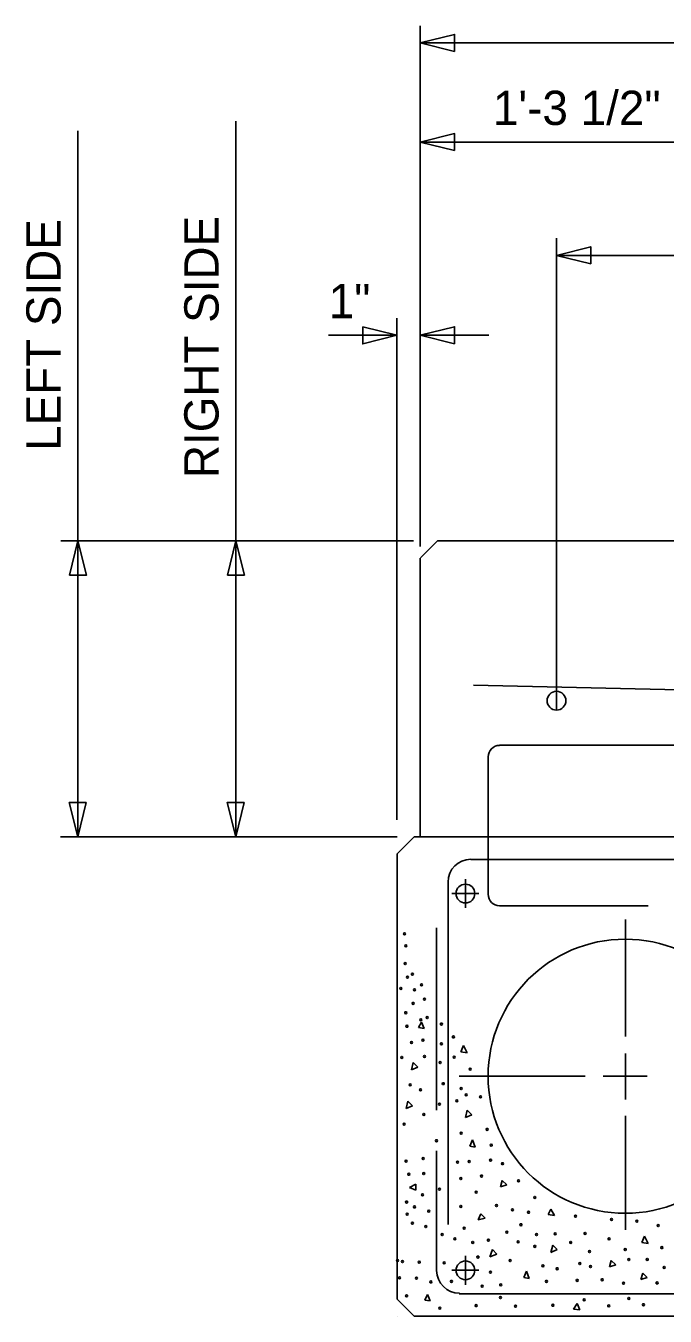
# Model space of a CAD drawing. Extents: x -52.3 to 43.5, y 0.3 to 27.8.
# Drawn here: x -52.256 to -49.925, y 22.163 to 26.871 of the extents above; entities that cross this region are included whole.
import ezdxf

# ---------------------------------------------------------------- set-up
doc = ezdxf.new("R2010")
doc.units = 0
for name, color, linetype in [('Old_Level_12', 7, 'Continuous'), ('Old_Level_21', 7, 'Continuous'), ('Old_Level_23', 7, 'Continuous'), ('Old_Level_4', 7, 'Continuous'), ('Old_Level_7', 7, 'Continuous'), ('Old_Level_8', 7, 'Continuous')]:
    doc.layers.add(name, color=color, linetype=linetype)

msp = doc.modelspace()

# ---------------------------------------------------------------- linework, layer by layer
at = {"layer": 'Old_Level_12'}
for p, q in [((-50.9027, 23.9115), (-50.9027, 23.9115)), ((-50.9027, 23.9115), (-50.9027, 23.9115)), ((-50.9027, 22.1627), (-50.9027, 22.1627))]:
    msp.add_line(p, q, dxfattribs=at)
at = {"layer": 'Old_Level_21'}
for p, q in [((-50.9027, 23.9115), (-51.0693, 23.9115)), ((-50.8404, 23.9115), (-50.9027, 23.8492)), ((-49.4032, 23.9115), (-50.8404, 23.9115)), ((-50.9027, 23.8492), (-50.9027, 22.225)), ((-50.8239, 23.2159), (-50.8141, 23.2356)), ((-50.8042, 23.2127), (-50.8239, 23.2159)), ((-50.8141, 23.2356), (-50.8042, 23.2127)), ((-50.6698, 23.1273), (-50.6599, 23.1503)), ((-50.6467, 23.124), (-50.6698, 23.1273)), ((-50.6599, 23.1503), (-50.6467, 23.124)), ((-50.8502, 23.0617), (-50.8436, 23.088)), ((-50.8273, 23.0715), (-50.8502, 23.0617)), ((-50.8436, 23.088), (-50.8273, 23.0715)), ((-50.8699, 22.9206), (-50.8633, 22.9468)), ((-50.8469, 22.9305), (-50.8699, 22.9206)), ((-50.8633, 22.9468), (-50.8469, 22.9305)), ((-50.6533, 22.8878), (-50.6467, 22.914)), ((-50.6304, 22.8977), (-50.6533, 22.8878)), ((-50.6467, 22.914), (-50.6304, 22.8977)), ((-50.6369, 22.7828), (-50.6271, 22.8058)), ((-50.6271, 22.8058), (-50.6173, 22.7795)), ((-50.6173, 22.7795), (-50.6369, 22.7828)), ((-50.5254, 22.6352), (-50.5188, 22.6581)), ((-50.5188, 22.6581), (-50.5024, 22.6417)), ((-50.8567, 22.6318), (-50.8338, 22.645)), ((-50.8338, 22.622), (-50.8567, 22.6318)), ((-50.8338, 22.645), (-50.8338, 22.622)), ((-50.5024, 22.6417), (-50.5254, 22.6352)), ((-50.3514, 22.5334), (-50.3416, 22.5531)), ((-50.3416, 22.5531), (-50.3285, 22.5302)), ((-50.6074, 22.5137), (-50.5976, 22.5367)), ((-50.5811, 22.5203), (-50.6074, 22.5137)), ((-50.5976, 22.5367), (-50.5811, 22.5203)), ((-50.3285, 22.5302), (-50.3514, 22.5334)), ((-50.3416, 22.3956), (-50.3351, 22.4218)), ((-50.3351, 22.4218), (-50.3186, 22.4055)), ((-50.0102, 22.4317), (-50.0004, 22.4546)), ((-49.9873, 22.4284), (-50.0102, 22.4317)), ((-50.0004, 22.4546), (-49.9873, 22.4284)), ((-50.5648, 22.3792), (-50.5549, 22.4055)), ((-50.5385, 22.389), (-50.5648, 22.3792)), ((-50.5549, 22.4055), (-50.5385, 22.389)), ((-50.3186, 22.4055), (-50.3416, 22.3956)), ((-50.1283, 22.3431), (-50.1217, 22.3661)), ((-50.1217, 22.3661), (-50.1054, 22.3496)), ((-50.4401, 22.3037), (-50.4302, 22.3267)), ((-50.4302, 22.3267), (-50.4204, 22.3005)), ((-50.1054, 22.3496), (-50.1283, 22.3431)), ((-50.0135, 22.2971), (-50.0069, 22.3202)), ((-50.0069, 22.3202), (-49.9905, 22.3037)), ((-50.4204, 22.3005), (-50.4401, 22.3037)), ((-49.9905, 22.3037), (-50.0135, 22.2971)), ((-50.9027, 22.225), (-50.8404, 22.1627)), ((-50.801, 22.2217), (-50.7911, 22.2414)), ((-50.7911, 22.2414), (-50.7813, 22.2184)), ((-50.7813, 22.2184), (-50.801, 22.2217)), ((-50.2596, 22.1889), (-50.2464, 22.2086)), ((-50.2366, 22.1856), (-50.2596, 22.1889)), ((-50.2464, 22.2086), (-50.2366, 22.1856)), ((-50.8404, 22.1627), (-49.4032, 22.1627))]:
    msp.add_line(p, q, dxfattribs=at)
for centre, radius in [((-50.8754, 23.5579), 0.00364), ((-50.8702, 23.5139), 0.00364), ((-50.0704, 23.0382), 0.5001), ((-50.8728, 23.4491), 0.00364), ((-50.865, 23.4), 0.00364), ((-50.8469, 23.4103), 0.00364), ((-50.8884, 23.3586), 0.00364), ((-50.8391, 23.3534), 0.00364), ((-50.8132, 23.3715), 0.00364), ((-50.8443, 23.3042), 0.00364), ((-50.8029, 23.3197), 0.00364), ((-50.8712, 23.2701), 0.00364), ((-50.8664, 23.2204), 0.00364), ((-50.8156, 23.2441), 0.00364), ((-50.7926, 23.2524), 0.00364), ((-50.7411, 23.2287), 0.00364), ((-50.8499, 23.1613), 0.00364), ((-50.8081, 23.1696), 0.00364), ((-50.6973, 23.1814), 0.00364), ((-50.7411, 23.1566), 0.00364), ((-50.8854, 23.1069), 0.00364), ((-50.8026, 23.1105), 0.00364), ((-50.7458, 23.088), 0.00364), ((-50.6942, 23.1074), 0.00364), ((-50.6359, 23.0644), 0.00364), ((-50.8546, 23.0064), 0.00364), ((-50.8168, 22.9886), 0.00364), ((-50.734, 23.0111), 0.00364), ((-50.669, 22.9934), 0.00364), ((-50.7482, 22.9366), 0.00364), ((-50.6844, 22.9485), 0.00364), ((-50.6502, 22.9702), 0.00364), ((-50.5981, 22.9626), 0.00364), ((-50.805, 22.8988), 0.00364), ((-50.8771, 22.8633), 0.00364), ((-50.5744, 22.8444), 0.00364), ((-50.7589, 22.803), 0.00364), ((-50.669, 22.8302), 0.00364), ((-50.559, 22.7865), 0.00364), ((-50.8074, 22.738), 0.00364), ((-50.87, 22.7285), 0.00364), ((-50.682, 22.725), 0.00364), ((-50.6398, 22.7269), 0.00364), ((-50.5614, 22.7321), 0.00364), ((-50.5181, 22.7192), 0.00364), ((-50.8599, 22.6803), 0.00364), ((-50.8055, 22.6829), 0.00364), ((-50.6701, 22.6647), 0.00364), ((-50.5945, 22.6741), 0.00364), ((-50.4597, 22.6564), 0.00364), ((-50.8097, 22.6055), 0.00364), ((-50.7482, 22.6257), 0.00364), ((-50.6139, 22.6156), 0.00364), ((-50.8676, 22.5793), 0.00364), ((-50.8391, 22.5612), 0.00364), ((-50.6701, 22.563), 0.00364), ((-50.5401, 22.5665), 0.00364), ((-50.4819, 22.5508), 0.00364), ((-50.4006, 22.5961), 0.00364), ((-50.8653, 22.5346), 0.00364), ((-50.7873, 22.5457), 0.00364), ((-50.423, 22.5417), 0.00364), ((-50.2516, 22.5275), 0.00364), ((-50.1203, 22.5157), 0.00364), ((-50.0281, 22.5097), 0.00364), ((-50.8469, 22.5017), 0.00364), ((-50.7979, 22.4896), 0.00364), ((-50.7382, 22.4603), 0.00364), ((-50.658, 22.4835), 0.00364), ((-50.5023, 22.4695), 0.00364), ((-50.4508, 22.4965), 0.00364), ((-50.3939, 22.4603), 0.00364), ((-50.3261, 22.4636), 0.00364), ((-50.2173, 22.4648), 0.00364), ((-49.9501, 22.4932), 0.00364), ((-50.6915, 22.4447), 0.00364), ((-50.6269, 22.4318), 0.00364), ((-50.5697, 22.44), 0.00364), ((-50.4612, 22.4344), 0.00364), ((-50.4006, 22.4175), 0.00364), ((-50.2696, 22.4318), 0.00364), ((-50.1298, 22.4447), 0.00364), ((-49.9371, 22.4128), 0.00364), ((-50.9007, 22.3655), 0.00364), ((-50.8831, 22.3619), 0.00364), ((-50.6075, 22.3785), 0.00364), ((-50.4904, 22.3655), 0.00364), ((-50.2008, 22.3986), 0.00364), ((-50.0703, 22.4059), 0.00364), ((-50.0577, 22.3691), 0.00364), ((-49.9901, 22.3697), 0.00364), ((-50.8215, 22.3596), 0.00364), ((-50.7305, 22.3572), 0.00364), ((-50.5622, 22.3231), 0.00364), ((-50.3706, 22.3463), 0.00364), ((-50.3188, 22.336), 0.00364), ((-50.2362, 22.3549), 0.00364), ((-50.1972, 22.3438), 0.00364), ((-49.9288, 22.3407), 0.00364), ((-50.8935, 22.3024), 0.00364), ((-50.8321, 22.3016), 0.00364), ((-50.779, 22.2875), 0.00364), ((-50.7045, 22.2898), 0.00364), ((-50.5921, 22.2721), 0.00364), ((-50.5247, 22.2769), 0.00364), ((-50.358, 22.2898), 0.00364), ((-50.2457, 22.2934), 0.00364), ((-50.1546, 22.2958), 0.00364), ((-50.0766, 22.2827), 0.00364), ((-49.9548, 22.2839), 0.00364), ((-50.8676, 22.2366), 0.00364), ((-50.5259, 22.2307), 0.00364), ((-50.2204, 22.2221), 0.00364), ((-50.0574, 22.2273), 0.00364), ((-50.747, 22.1917), 0.00364), ((-50.6146, 22.2012), 0.00364), ((-50.4703, 22.1988), 0.00364), ((-50.3344, 22.2023), 0.00364), ((-50.131, 22.2), 0.00364), ((-50.0045, 22.2047), 0.00364)]:
    msp.add_circle(centre, radius, dxfattribs=at)
at = {"layer": 'Old_Level_23'}
for p, q in [((-50.8179, 24.9715), (-50.8179, 26.871)), ((-50.8179, 26.8085), (-44.5267, 26.8085)), ((-51.4909, 23.9115), (-51.4909, 26.5229)), ((-50.8179, 24.9715), (-50.8179, 26.5091)), ((-52.0668, 23.9115), (-52.0668, 26.4874)), ((-50.8179, 26.4466), (-49.5274, 26.4466)), ((-50.3212, 24.3774), (-50.3212, 26.0957)), ((-50.3212, 26.0332), (-45.3212, 26.0332)), ((-50.9029, 23.974), (-50.9029, 25.8041)), ((-50.8179, 24.9911), (-50.8179, 25.8041)), ((-51.1529, 25.7416), (-50.9029, 25.7416)), ((-50.5679, 25.7416), (-50.8179, 25.7416)), ((-50.9715, 24.9918), (-52.1286, 24.9918)), ((-50.8431, 24.9918), (-51.5527, 24.9918)), ((-50.9029, 23.9115), (-52.1293, 23.9115)), ((-50.9029, 23.9115), (-51.5534, 23.9115))]:
    msp.add_line(p, q, dxfattribs=at)
for points in [[(-50.6929, 26.7772), (-50.8179, 26.8085), (-50.6929, 26.8397)], [(-50.6929, 26.4154), (-50.8179, 26.4466), (-50.6929, 26.4779)], [(-50.1962, 26.002), (-50.3212, 26.0332), (-50.1962, 26.0645)], [(-51.0279, 25.7728), (-50.9029, 25.7416), (-51.0279, 25.7103)], [(-50.6929, 25.7103), (-50.8179, 25.7416), (-50.6929, 25.7728)], [(-52.0974, 24.8668), (-52.0661, 24.9918), (-52.0349, 24.8668)], [(-51.5214, 24.8668), (-51.4902, 24.9918), (-51.4589, 24.8668)], [(-52.0356, 24.0365), (-52.0668, 23.9115), (-52.0981, 24.0365)], [(-51.4597, 24.0365), (-51.4909, 23.9115), (-51.5222, 24.0365)]]:
    msp.add_lwpolyline(points, close=True, dxfattribs=at)
at = {"layer": 'Old_Level_4'}
for p, q in [((-50.6533, 23.7048), (-50.6533, 23.7573)), ((-50.6533, 23.7573), (-50.6533, 23.7048)), ((-50.7026, 23.7048), (-50.6533, 23.7048)), ((-50.6533, 23.7048), (-50.6041, 23.7048)), ((-50.6041, 23.7048), (-50.6533, 23.7048)), ((-50.6533, 23.7048), (-50.6533, 23.6523)), ((-50.6533, 23.6523), (-50.6533, 23.7048)), ((-50.0692, 23.1831), (-50.0692, 23.6106)), ((-50.0692, 23.0387), (-50.0692, 23.1208)), ((-50.0692, 23.1208), (-50.0692, 23.0387)), ((-50.2169, 23.0387), (-50.6767, 23.0387)), ((-50.0692, 23.0387), (-50.1513, 23.0387)), ((-50.1513, 23.0387), (-50.0692, 23.0387)), ((-50.0692, 23.0387), (-50.0692, 23.0387)), ((-49.9905, 23.0387), (-50.0692, 23.0387)), ((-50.0692, 23.0387), (-50.0692, 22.9534)), ((-50.0692, 22.9534), (-50.0692, 23.0387)), ((-50.0692, 22.8943), (-50.0692, 22.4777)), ((-50.6533, 22.33), (-50.6533, 22.3825)), ((-50.6533, 22.3825), (-50.6533, 22.33)), ((-50.7026, 22.33), (-50.6533, 22.33)), ((-50.6533, 22.33), (-50.6041, 22.33)), ((-50.6041, 22.33), (-50.6533, 22.33)), ((-50.6533, 22.33), (-50.6533, 22.2775)), ((-50.6533, 22.2775), (-50.6533, 22.33))]:
    msp.add_line(p, q, dxfattribs=at)
at = {"layer": 'Old_Level_7'}
for p, q in [((-50.8172, 24.9293), (-50.7547, 24.9918)), ((-49.588, 24.9918), (-50.7547, 24.9918)), ((-50.8179, 24.9286), (-50.8179, 23.9115))]:
    msp.add_line(p, q, dxfattribs=at)
at = {"layer": 'Old_Level_8'}
for p, q in [((-44.8739, 24.3407), (-50.6239, 24.4646)), ((-50.5705, 24.2036), (-50.5705, 23.7021)), ((-48.1136, 24.2462), (-50.5288, 24.2462)), ((-48.176, 23.8295), (-50.6336, 23.8295)), ((-50.7157, 23.7475), (-50.7157, 22.4973)), ((-50.5288, 23.6604), (-49.9874, 23.6604)), ((-50.7583, 23.5802), (-50.7583, 22.914)), ((-50.7583, 22.7664), (-50.7583, 22.33)), ((-48.1333, 22.2446), (-50.6763, 22.2446))]:
    msp.add_line(p, q, dxfattribs=at)
for centre in [(-50.3212, 24.4085), (-50.6534, 23.7048), (-50.6534, 22.33)]:
    msp.add_circle(centre, 0.0343, dxfattribs=at)
for centre, radius, start, end in [((-50.5288, 24.2036), 0.0417, 90, 180), ((-50.6334, 23.7467), 0.0833, 90, 180), ((-50.5288, 23.7021), 0.0417, 180, 270), ((-50.6749, 22.3296), 0.0833, 180, 270)]:
    msp.add_arc(centre, radius, start, end, dxfattribs=at)

# ---------------------------------------------------------------- texts
at = {"layer": 'Old_Level_23'}
for s, p in [('1\'-3 1/2"', (-50.5531, 26.5091)), ('1"', (-51.1519, 25.8041))]:
    msp.add_text(s, height=0.125, dxfattribs=at).set_placement(p)
for s, p in [('LEFT SIDE', (-52.1293, 25.3201)), ('RIGHT SIDE', (-51.5534, 25.2207))]:
    msp.add_text(s, height=0.125, rotation=90, dxfattribs=at).set_placement(p)

doc.saveas('drawing.dxf')
